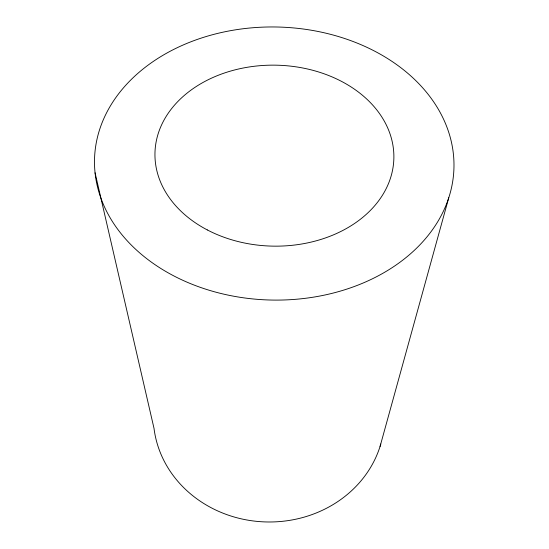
<?xml version="1.0" encoding="UTF-8"?>
<svg xmlns="http://www.w3.org/2000/svg" width="549" height="549" viewBox="0 0 549 549"><rect width="100%" height="100%" fill="white"/><g stroke="black" fill="none" stroke-linecap="round" stroke-linejoin="round"><path stroke-width="0.82" d="M380.066 446.44L448.759 197.764A179.763 136.55 1.2 0 0 224.239 31.911A179.763 136.55 1.2 0 0 149.719 260.912A179.763 136.55 1.2 0 0 448.759 197.764M95.066 172.791L154.015 428.364A115.661 105.051 1.2 0 0 260.645 521.687A115.661 105.051 1.2 0 0 380.807 444.004M207.302 229.928A119.483 90.496 1.2 0 0 393.564 163.3A119.483 90.496 1.2 0 0 222.352 73.731A119.483 90.496 1.2 0 0 207.302 229.928"/></g></svg>
